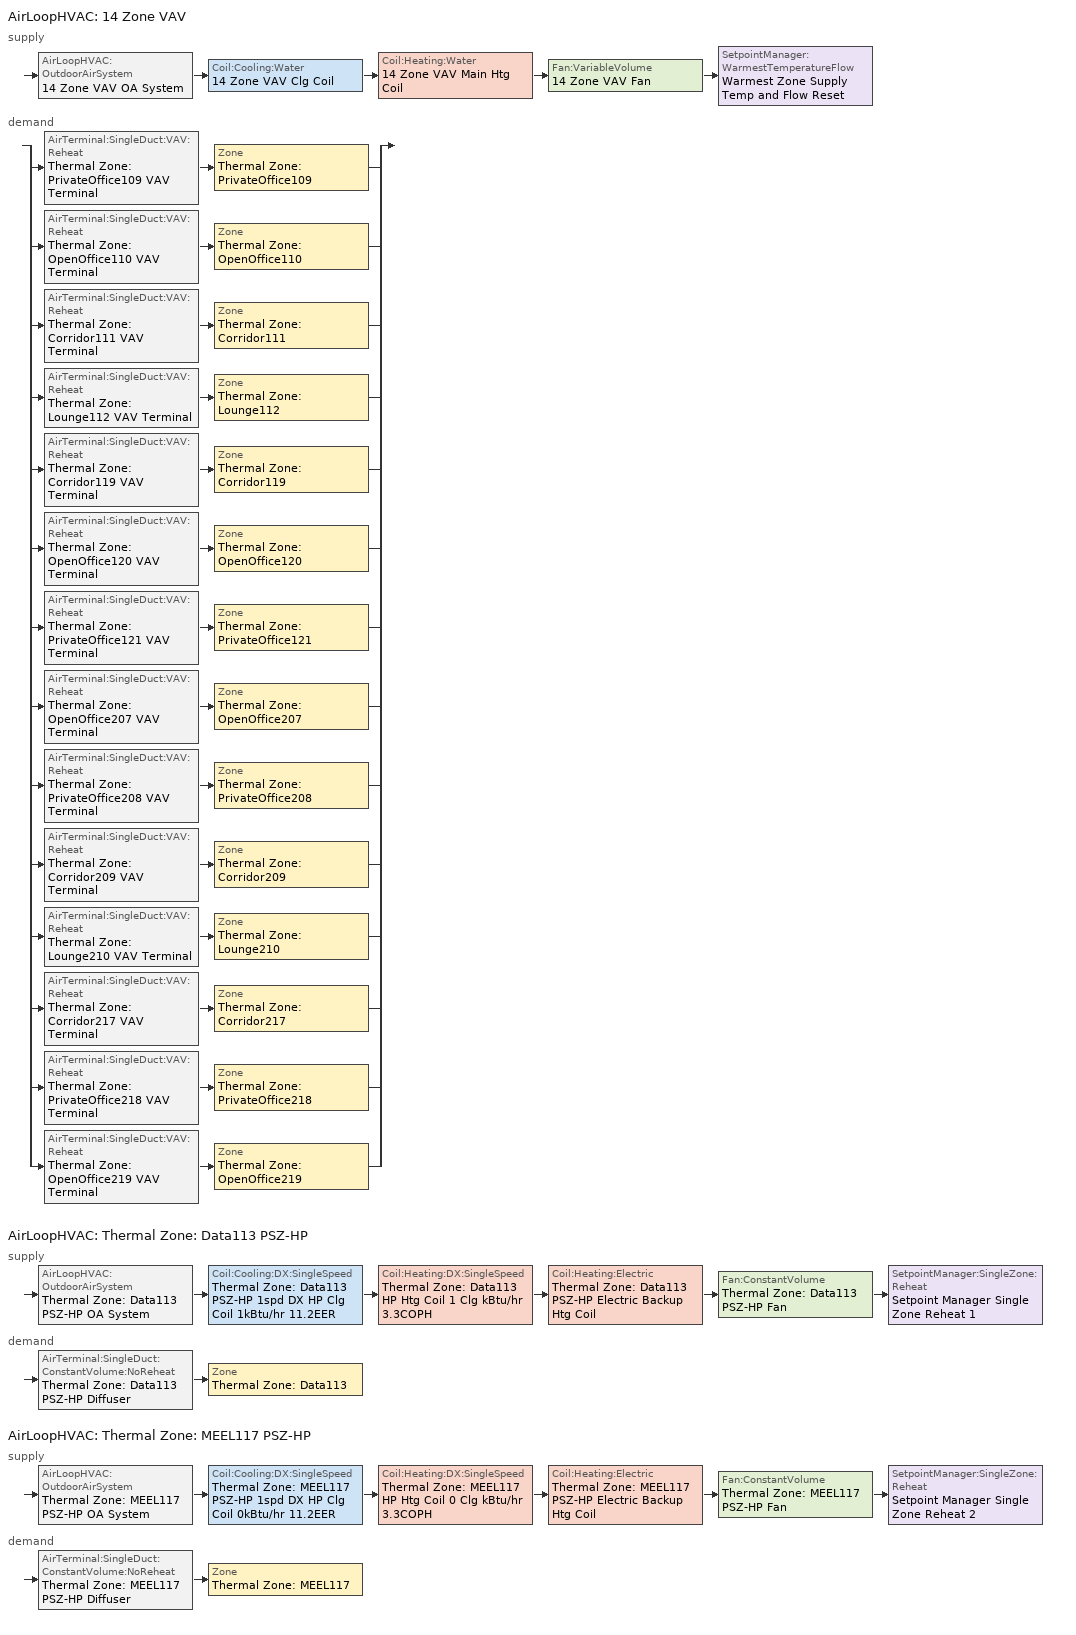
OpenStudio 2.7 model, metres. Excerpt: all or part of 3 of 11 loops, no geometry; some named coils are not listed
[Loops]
AirLoopHVAC '14 Zone VAV'
 supply: AirLoopHVAC:OutdoorAirSystem '14 Zone VAV OA System' > Coil:Cooling:Water '14 Zone VAV Clg Coil' > Coil:Heating:Water '14 Zone VAV Main Htg Coil' > Fan:VariableVolume '14 Zone VAV Fan' > SetpointManager:WarmestTemperatureFlow 'Warmest Zone Supply Temp and Flow Reset'
 demand: split
  | AirTerminal:SingleDuct:VAV:Reheat 'Thermal Zone: PrivateOffice109 VAV Terminal' > Zone 'Thermal Zone: PrivateOffice109'
  | AirTerminal:SingleDuct:VAV:Reheat 'Thermal Zone: OpenOffice110 VAV Terminal' > Zone 'Thermal Zone: OpenOffice110'
  | AirTerminal:SingleDuct:VAV:Reheat 'Thermal Zone: Corridor111 VAV Terminal' > Zone 'Thermal Zone: Corridor111'
  | AirTerminal:SingleDuct:VAV:Reheat 'Thermal Zone: Lounge112 VAV Terminal' > Zone 'Thermal Zone: Lounge112'
  | AirTerminal:SingleDuct:VAV:Reheat 'Thermal Zone: Corridor119 VAV Terminal' > Zone 'Thermal Zone: Corridor119'
  | AirTerminal:SingleDuct:VAV:Reheat 'Thermal Zone: OpenOffice120 VAV Terminal' > Zone 'Thermal Zone: OpenOffice120'
  | AirTerminal:SingleDuct:VAV:Reheat 'Thermal Zone: PrivateOffice121 VAV Terminal' > Zone 'Thermal Zone: PrivateOffice121'
  | AirTerminal:SingleDuct:VAV:Reheat 'Thermal Zone: OpenOffice207 VAV Terminal' > Zone 'Thermal Zone: OpenOffice207'
  | AirTerminal:SingleDuct:VAV:Reheat 'Thermal Zone: PrivateOffice208 VAV Terminal' > Zone 'Thermal Zone: PrivateOffice208'
  | AirTerminal:SingleDuct:VAV:Reheat 'Thermal Zone: Corridor209 VAV Terminal' > Zone 'Thermal Zone: Corridor209'
  | AirTerminal:SingleDuct:VAV:Reheat 'Thermal Zone: Lounge210 VAV Terminal' > Zone 'Thermal Zone: Lounge210'
  | AirTerminal:SingleDuct:VAV:Reheat 'Thermal Zone: Corridor217 VAV Terminal' > Zone 'Thermal Zone: Corridor217'
  | AirTerminal:SingleDuct:VAV:Reheat 'Thermal Zone: PrivateOffice218 VAV Terminal' > Zone 'Thermal Zone: PrivateOffice218'
  | AirTerminal:SingleDuct:VAV:Reheat 'Thermal Zone: OpenOffice219 VAV Terminal' > Zone 'Thermal Zone: OpenOffice219'
AirLoopHVAC 'Thermal Zone: Data113 PSZ-HP'
 supply: AirLoopHVAC:OutdoorAirSystem 'Thermal Zone: Data113 PSZ-HP OA System' > Coil:Cooling:DX:SingleSpeed 'Thermal Zone: Data113 PSZ-HP 1spd DX HP Clg Coil 1kBtu/hr 11.2EER' > Coil:Heating:DX:SingleSpeed 'Thermal Zone: Data113 HP Htg Coil 1 Clg kBtu/hr 3.3COPH' > Coil:Heating:Electric 'Thermal Zone: Data113 PSZ-HP Electric Backup Htg Coil' > Fan:ConstantVolume 'Thermal Zone: Data113 PSZ-HP Fan' > SetpointManager:SingleZone:Reheat 'Setpoint Manager Single Zone Reheat 1'
 demand: AirTerminal:SingleDuct:ConstantVolume:NoReheat 'Thermal Zone: Data113 PSZ-HP Diffuser' > Zone 'Thermal Zone: Data113'
AirLoopHVAC 'Thermal Zone: MEEL117 PSZ-HP'
 supply: AirLoopHVAC:OutdoorAirSystem 'Thermal Zone: MEEL117 PSZ-HP OA System' > Coil:Cooling:DX:SingleSpeed 'Thermal Zone: MEEL117 PSZ-HP 1spd DX HP Clg Coil 0kBtu/hr 11.2EER' > Coil:Heating:DX:SingleSpeed 'Thermal Zone: MEEL117 HP Htg Coil 0 Clg kBtu/hr 3.3COPH' > Coil:Heating:Electric 'Thermal Zone: MEEL117 PSZ-HP Electric Backup Htg Coil' > Fan:ConstantVolume 'Thermal Zone: MEEL117 PSZ-HP Fan' > SetpointManager:SingleZone:Reheat 'Setpoint Manager Single Zone Reheat 2'
 demand: AirTerminal:SingleDuct:ConstantVolume:NoReheat 'Thermal Zone: MEEL117 PSZ-HP Diffuser' > Zone 'Thermal Zone: MEEL117'
[Sizing:Zone] Zone Cooling Design Supply Air Temperature Input Method=SupplyAirTemperature; Zone Cooling Design Supply Air Temperature {C}=12.8; Zone Cooling Design Supply Air Temperature Difference {deltaC}=11.11; Zone Heating Design Supply Air Temperature Input Method=SupplyAirTemperature; Zone Heating Design Supply Air Temperature {C}=40; Zone Heating Design Supply Air Temperature Difference {deltaC}=11.11; Zone Cooling Design Supply Air Humidity Ratio {kg-H2O/kg-air}=0.0085; Zone Heating Design Supply Air Humidity Ratio {kg-H2O/kg-air}=0.008; Heating Design Air Flow Method=DesignDay; Account for Dedicated Outdoor Air System=Yes; Dedicated Outdoor Air System Control Strategy=NeutralSupplyAir; Dedicated Outdoor Air Low Setpoint Temperature for Design {C}=autosize; Dedicated Outdoor Air High Setpoint Temperature for Design {C}=autosize
Name | Cooling Design Air Flow Method
Thermal Zone: Lounge210; Thermal Zone: OpenOffice207; Thermal Zone: OpenOffice219; Thermal Zone: Corridor217; Thermal Zone: PrivateOffice218; Thermal Zone: PrivateOffice208; Thermal Zone: Lounge112; Thermal Zone: OpenOffice120; Thermal Zone: Corridor209; Thermal Zone: PrivateOffice121; Thermal Zone: Corridor119; Thermal Zone: PrivateOffice109; Thermal Zone: Corridor111; Thermal Zone: OpenOffice110 | DesignDayWithLimit
Thermal Zone: Data113; Thermal Zone: MEEL117 | DesignDay
[Zone equipment]
Thermal Zone: Lounge210: Thermal Zone: Lounge210 VAV Terminal
Thermal Zone: OpenOffice207: Thermal Zone: OpenOffice207 VAV Terminal
Thermal Zone: OpenOffice219: Thermal Zone: OpenOffice219 VAV Terminal
Thermal Zone: Corridor217: Thermal Zone: Corridor217 VAV Terminal
Thermal Zone: PrivateOffice218: Thermal Zone: PrivateOffice218 VAV Terminal
Thermal Zone: PrivateOffice208: Thermal Zone: PrivateOffice208 VAV Terminal
Thermal Zone: Lounge112: Thermal Zone: Lounge112 VAV Terminal
Thermal Zone: Data113: Thermal Zone: Data113 PSZ-HP Diffuser
Thermal Zone: OpenOffice120: Thermal Zone: OpenOffice120 VAV Terminal
Thermal Zone: MEEL117: Thermal Zone: MEEL117 PSZ-HP Diffuser
Thermal Zone: Corridor209: Thermal Zone: Corridor209 VAV Terminal
Thermal Zone: PrivateOffice121: Thermal Zone: PrivateOffice121 VAV Terminal
Thermal Zone: Corridor119: Thermal Zone: Corridor119 VAV Terminal
Thermal Zone: PrivateOffice109: Thermal Zone: PrivateOffice109 VAV Terminal
Thermal Zone: Corridor111: Thermal Zone: Corridor111 VAV Terminal
Thermal Zone: OpenOffice110: Thermal Zone: OpenOffice110 VAV Terminal
[AirLoopHVAC] Availability Schedule=Always On Discrete; Design Supply Air Flow Rate {m3/s}=AutoSize
14 Zone VAV; Thermal Zone: Data113 PSZ-HP; Thermal Zone: MEEL117 PSZ-HP
[Sizing:System] Design Outdoor Air Flow Rate {m3/s}=Autosize; Preheat Design Temperature {C}=7; Preheat Design Humidity Ratio {kg-H2O/kg-Air}=0.008; Precool Design Temperature {C}=12.8; Precool Design Humidity Ratio {kg-H2O/kg-Air}=0.008; Central Cooling Design Supply Air Temperature {C}=12.8; Sizing Option=Coincident; 100% Outdoor Air in Cooling=No; 100% Outdoor Air in Heating=No; Central Cooling Design Supply Air Humidity Ratio {kg-H2O/kg-Air}=0.0085; Central Heating Design Supply Air Humidity Ratio {kg-H2O/kg-Air}=0.008; Cooling Design Air Flow Method=DesignDay; Cooling Design Air Flow Rate {m3/s}=0; Heating Design Air Flow Method=DesignDay; Heating Design Air Flow Rate {m3/s}=0; System Outdoor Air Method=ZoneSum; Zone Maximum Outdoor Air Fraction=1; Cooling Supply Air Flow Rate Per Floor Area {m3/s-m2}=0.00996765; Cooling Fraction of Autosized Cooling Supply Air Flow Rate=1; Cooling Supply Air Flow Rate Per Unit Cooling Capacity {m3/s-W}=3.94755e-05; Heating Supply Air Flow Rate Per Floor Area {m3/s-m2}=0.00996765; Heating Fraction of Autosized Heating Supply Air Flow Rate=1; Heating Fraction of Autosized Cooling Supply Air Flow Rate=1; Heating Supply Air Flow Rate Per Unit Heating Capacity {m3/s-W}=3.15882e-05; Cooling Design Capacity Method=CoolingDesignCapacity; Cooling Design Capacity {W}=autosize; Cooling Design Capacity Per Floor Area {W/m2}=234.7; Fraction of Autosized Cooling Design Capacity=1; Heating Design Capacity Method=HeatingDesignCapacity; Heating Design Capacity {W}=autosize; Heating Design Capacity Per Floor Area {W/m2}=157; Fraction of Autosized Heating Design Capacity=1
Name | Type of Load to Size On | Central Heating Maximum System Air Flow Ratio | Central Heating Design Supply Air Temperature {C} | Central Cooling Capacity Control Method
14 Zone VAV | Total | 0.3 | 12.8 | VAV
Thermal Zone: Data113 PSZ-HP; Thermal Zone: MEEL117 PSZ-HP | Sensible | 1 | 40 | OnOff
[Fan:VariableVolume]
14 Zone VAV Fan: Availability Schedule=Always On Discrete; Fan Total Efficiency=0.616556; Pressure Rise {Pa}=1245.44; Maximum Flow Rate {m3/s}=Autosize; Fan Power Minimum Flow Rate Input Method=Fraction; Fan Power Minimum Flow Fraction=0.25; Fan Power Minimum Air Flow Rate {m3/s}=0; Motor Efficiency=0.895; Motor In Airstream Fraction=1; Fan Power Coefficient 1=0.0407599; Fan Power Coefficient 2=0.088045; Fan Power Coefficient 3=-0.0729261; Fan Power Coefficient 4=0.94374; Fan Power Coefficient 5=0
[Controller:OutdoorAir] Minimum Outdoor Air Flow Rate {m3/s}=0; Maximum Outdoor Air Flow Rate {m3/s}=Autosize; Economizer Control Action Type=ModulateFlow; Economizer Minimum Limit Dry-Bulb Temperature {C}=-100; Lockout Type=NoLockout; Minimum Limit Type=FixedMinimum; High Humidity Control=No
Name | Economizer Control Type | Controller Mechanical Ventilation | Heat Recovery Bypass Control Type | Economizer Maximum Limit Dry-Bulb Temperature {C} | Economizer Maximum Limit Enthalpy {J/kg} | Minimum Outdoor Air Schedule
14 Zone VAV OA Controller | DifferentialDryBulb | 14 Zone VAV Vent Controller | BypassWhenOAFlowGreaterThanMinimum
Thermal Zone: Data113 PSZ-HP OA System Controller | NoEconomizer | Controller Mechanical Ventilation 1 | BypassWhenWithinEconomizerLimits | 28 | 64000 | Always On Discrete
Thermal Zone: MEEL117 PSZ-HP OA System Controller | NoEconomizer | Controller Mechanical Ventilation 2 | BypassWhenWithinEconomizerLimits | 28 | 64000 | Always On Discrete
[Controller:MechanicalVentilation] Availability Schedule=Always On Discrete; System Outdoor Air Method=ZoneSum
Name | Demand Controlled Ventilation
14 Zone VAV Vent Controller | Yes
Controller Mechanical Ventilation 1; Controller Mechanical Ventilation 2
[AirLoopHVAC:OutdoorAirSystem]
Name | Controller
14 Zone VAV OA System | 14 Zone VAV OA Controller
Thermal Zone: Data113 PSZ-HP OA System | Thermal Zone: Data113 PSZ-HP OA System Controller
Thermal Zone: MEEL117 PSZ-HP OA System | Thermal Zone: MEEL117 PSZ-HP OA System Controller
[AirTerminal:SingleDuct:VAV:Reheat] Availability Schedule=Always On Discrete; Maximum Air Flow Rate {m3/s}=AutoSize; Zone Minimum Air Flow Input Method=Constant; Constant Minimum Air Flow Fraction=0.1; Fixed Minimum Air Flow Rate {m3/s}=0; Maximum Hot Water or Steam Flow Rate {m3/s}=AutoSize; Minimum Hot Water or Steam Flow Rate {m3/s}=0; Convergence Tolerance=0.001; Damper Heating Action=ReverseWithLimits; Maximum Flow per Zone Floor Area During Reheat {m3/s-m2}=AutoSize; Maximum Flow Fraction During Reheat=0.5; Maximum Reheat Air Temperature {C}=40; Control For Outdoor Air=No
Name | Reheat Coil
Thermal Zone: PrivateOffice109 VAV Terminal | Thermal Zone: PrivateOffice109 Reheat Coil
Thermal Zone: OpenOffice110 VAV Terminal | Thermal Zone: OpenOffice110 Reheat Coil
Thermal Zone: Corridor111 VAV Terminal | Thermal Zone: Corridor111 Reheat Coil
Thermal Zone: Lounge112 VAV Terminal | Thermal Zone: Lounge112 Reheat Coil
Thermal Zone: Corridor119 VAV Terminal | Thermal Zone: Corridor119 Reheat Coil
Thermal Zone: OpenOffice120 VAV Terminal | Thermal Zone: OpenOffice120 Reheat Coil
Thermal Zone: PrivateOffice121 VAV Terminal | Thermal Zone: PrivateOffice121 Reheat Coil
Thermal Zone: OpenOffice207 VAV Terminal | Thermal Zone: OpenOffice207 Reheat Coil
Thermal Zone: PrivateOffice208 VAV Terminal | Thermal Zone: PrivateOffice208 Reheat Coil
Thermal Zone: Corridor209 VAV Terminal | Thermal Zone: Corridor209 Reheat Coil
Thermal Zone: Lounge210 VAV Terminal | Thermal Zone: Lounge210 Reheat Coil
Thermal Zone: Corridor217 VAV Terminal | Thermal Zone: Corridor217 Reheat Coil
Thermal Zone: PrivateOffice218 VAV Terminal | Thermal Zone: PrivateOffice218 Reheat Coil
Thermal Zone: OpenOffice219 VAV Terminal | Thermal Zone: OpenOffice219 Reheat Coil
[Fan:ConstantVolume] Availability Schedule=Always On Discrete; Fan Total Efficiency=0.42; Pressure Rise {Pa}=622.722; Maximum Flow Rate {m3/s}=AutoSize; Motor Efficiency=0.7; Motor In Airstream Fraction=1
Thermal Zone: Data113 PSZ-HP Fan; Thermal Zone: MEEL117 PSZ-HP Fan
[Coil:Heating:DX:SingleSpeed] Availability Schedule=Always On Discrete; Rated Total Heating Capacity {W}=Autosize; Rated Air Flow Rate {m3/s}=Autosize; Rated Supply Fan Power Per Volume Flow Rate {W/(m3/s)}=773.3; Total Heating Capacity Function of Temperature Curve=DXHEAT-NECB2011-REF-CAPFT; Total Heating Capacity Function of Flow Fraction Curve=DXHEAT-NECB2011-REF-CAPFFLOW; Energy Input Ratio Function of Temperature Curve=DXHEAT-NECB2011-REF-EIRFT; Energy Input Ratio Function of Flow Fraction Curve=DXHEAT-NECB2011-REF-EIRFFLOW; Part Load Fraction Correlation Curve=DXHEAT-NECB2011-REF-PLFFPLR; Minimum Outdoor Dry-Bulb Temperature for Compressor Operation {C}=-12.2; Maximum Outdoor Dry-Bulb Temperature for Defrost Operation {C}=1.67; Crankcase Heater Capacity {W}=50; Maximum Outdoor Dry-Bulb Temperature for Crankcase Heater Operation {C}=4.4; Defrost Strategy=Resistive; Defrost Control=OnDemand; Defrost Time Period Fraction=0.166667; Resistive Defrost Heater Capacity {W}=2000
Name | Rated COP {W/W} | Defrost Energy Input Ratio Function of Temperature Curve
Thermal Zone: Data113 HP Htg Coil 1 Clg kBtu/hr 3.3COPH | 3.50521 | Curve Biquadratic 3
Thermal Zone: MEEL117 HP Htg Coil 0 Clg kBtu/hr 3.3COPH | 3.50473 | Curve Biquadratic 8
[Coil:Heating:Electric] Availability Schedule=Always On Discrete; Efficiency=1
Thermal Zone: Data113 PSZ-HP Electric Backup Htg Coil; Thermal Zone: MEEL117 PSZ-HP Electric Backup Htg Coil
[Coil:Cooling:DX:SingleSpeed] Availability Schedule=Always On Discrete; Rated Total Cooling Capacity {W}=autosize; Rated Sensible Heat Ratio=autosize; Rated Air Flow Rate {m3/s}=autosize; Rated Evaporator Fan Power Per Volume Flow Rate {W/(m3/s)}=773.3; Total Cooling Capacity Function of Temperature Curve=CoilClgDXQRatio_fTwbToadbSI; Total Cooling Capacity Function of Flow Fraction Curve=CoilClgDXDblQRatio_fCFMRatio; Energy Input Ratio Function of Temperature Curve=CoilClgDXEIRRatio_fTwbToadbSI; Energy Input Ratio Function of Flow Fraction Curve=CoilClgDXDblEIRRatio_fCFMRatio; Part Load Fraction Correlation Curve=CoilClgDXEIRRatio_fQFrac; Condenser Type=AirCooled; Evaporative Condenser Effectiveness=0; Evaporative Condenser Air Flow Rate {m3/s}=Autosize; Evaporative Condenser Pump Rated Power Consumption {W}=Autosize; Crankcase Heater Capacity {W}=0; Maximum Outdoor Dry-Bulb Temperature for Crankcase Heater Operation {C}=0; Basin Heater Capacity {W/K}=0; Basin Heater Setpoint Temperature {C}=10
Name | Rated COP {W/W}
Thermal Zone: Data113 PSZ-HP 1spd DX HP Clg Coil 1kBtu/hr 11.2EER | 3.7867
Thermal Zone: MEEL117 PSZ-HP 1spd DX HP Clg Coil 0kBtu/hr 11.2EER | 3.78583
[SetpointManager:SingleZone:Reheat] Minimum Supply Air Temperature {C}=10; Maximum Supply Air Temperature {C}=50
Name | Control Zone | Setpoint Node or NodeList
Setpoint Manager Single Zone Reheat 1 | Thermal Zone: Data113 | Thermal Zone: Data113 PSZ-HP Supply Outlet Node
Setpoint Manager Single Zone Reheat 2 | Thermal Zone: MEEL117 | Thermal Zone: MEEL117 PSZ-HP Supply Outlet Node
[AirTerminal:SingleDuct:ConstantVolume:NoReheat] Availability Schedule=Always On Discrete; Maximum Air Flow Rate {m3/s}=AutoSize
Thermal Zone: Data113 PSZ-HP Diffuser; Thermal Zone: MEEL117 PSZ-HP Diffuser
[SetpointManager:WarmestTemperatureFlow]
Warmest Zone Supply Temp and Flow Reset: Control Variable=Temperature; Minimum Setpoint Temperature {C}=12.7778; Maximum Setpoint Temperature {C}=21.1111; Strategy=TemperatureFirst; Setpoint Node or NodeList=14 Zone VAV Supply Outlet Node; Minimum Turndown Ratio=0.2
[Schedule:Constant]
Always On Discrete: Value=1
[Curve:Biquadratic]
Name | Coefficient1 Constant | Coefficient2 x | Coefficient3 x**2 | Coefficient4 y | Coefficient5 y**2 | Coefficient6 x*y | Minimum Value of x | Maximum Value of x | Minimum Value of y | Maximum Value of y | Minimum Curve Output | Maximum Curve Output
Curve Biquadratic 3; Curve Biquadratic 8 | 0.297145 | 0.0430933 | -0.000748766 | 0.00597727 | 0.000482112 | -0.000956448 | 12.77778 | 23.88889 | 21.11111 | 46.11111
CoilClgDXQRatio_fTwbToadbSI | 0.86779 | 0.014245 | 0.000554 | -0.007569 | 3.2e-05 | -0.000191 | 13.89 | 25 | 23.89 | 46.11 | 0.77 | 1.29
CoilClgDXEIRRatio_fTwbToadbSI | 0.116709 | 0.028458 | -0.000411 | 0.021422 | 0.000162 | -0.00068 | 13.89 | 25 | 23.89 | 46.11 | 0.77 | 1.33
[Curve:Quadratic]
DXHEAT-NECB2011-REF-EIRFFLOW: Coefficient1 Constant=1.3824; Coefficient2 x=-0.4336; Coefficient3 x**2=0.0512; Minimum Value of x=0; Maximum Value of x=1
[Curve:Cubic]
Name | Coefficient1 Constant | Coefficient2 x | Coefficient3 x**2 | Coefficient4 x**3 | Minimum Value of x | Maximum Value of x
DXHEAT-NECB2011-REF-CAPFT | 0.729 | 0.0319 | 0.000136 | -8.75e-06 | -20 | 20
DXHEAT-NECB2011-REF-CAPFFLOW | 0.84 | 0.16 | 0 | 0 | 0.5 | 1.5
DXHEAT-NECB2011-REF-EIRFT | 1.2183 | -0.03612 | 0.00142 | -2.68e-05 | -20 | 20
DXHEAT-NECB2011-REF-PLFFPLR | 0.3696 | 2.3362 | -2.9577 | 1.2596 | 0.7 | 1
CoilClgDXDblQRatio_fCFMRatio | 0.472786 | 1.243342 | -1.03871 | 0.322578 | -100 | 100
CoilClgDXDblEIRRatio_fCFMRatio | 1.007948 | 0.345441 | -0.692289 | 0.338899 | 0 | 1
CoilClgDXEIRRatio_fQFrac | 0 | 5.1091 | -8.5515 | 4.4744 | 0.7 | 1
